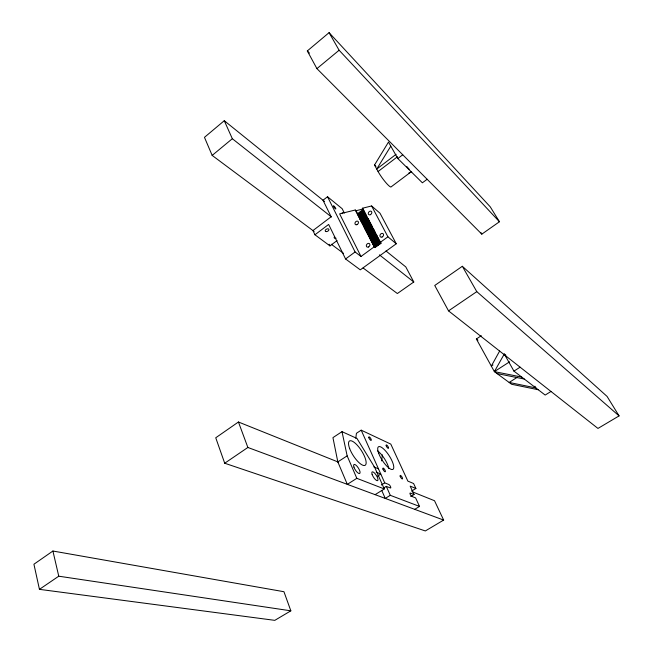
<?xml version="1.0" encoding="UTF-8"?>
<svg xmlns="http://www.w3.org/2000/svg" width="653" height="653" viewBox="0 0 653 653"><rect width="100%" height="100%" fill="white"/><g stroke="black" fill="none" stroke-linecap="round" stroke-linejoin="round"><path stroke-width="0.98" d="M381.63 460.896L382.389 454.855M355.771 438.302L356.44 433.29L361.199 430.172L390.796 444.105L407.864 481.114L413.594 483.514L415.896 488.46L411.57 491.121M499.643 351.045L491.309 366.072L492.999 364.986M538.243 389.743L511.625 384.274L494.37 371.614L504.287 354.008L505.855 355.248M411.349 171.674L391.278 186.75A12.358 1.935 54 0 1 386.013 182.783A12.358 1.935 54 0 1 378.079 171.527L374.52 165.021L388.478 142.085L397.816 158.524L422.385 182.807L427.144 179.273M390.788 146.158L376.74 169.078L396.102 154.296M324.541 201.475L224.273 120.707L204.462 137.342L212.168 155.414L314.15 231.472M307.31 50.942L329.079 32.65L490.24 206.813L499.447 221.751L481.816 234.149L316.917 68.622L307.31 50.942L309.449 53.113M212.168 155.414L232.329 138.714L224.273 120.707M316.917 68.622L339.111 50.232L329.079 32.65M344.351 213.049L342.156 208.699L327.528 196.749L322.998 200.226L331.169 216.755L312.942 230.566L314.95 234.77L329.945 245.895L337.07 240.582M378.079 171.527L397.489 156.736M397.816 158.524L402.746 154.777M314.95 234.77L328.647 224.428L345.568 258.972L360.285 269.852L396.265 243.773L380.005 213.213L371.606 205.964L362.342 208.258L380.16 242.475L381.017 243.169L375.051 247.528L374.185 246.842L355.224 210.013L339.625 213.874L361.003 256.474L374.185 246.842M357.705 214.511L363.492 210.168L364.039 210.625L358.252 214.968L357.705 214.511L357.362 213.841L363.15 209.499L363.492 210.168M358.228 215.514L364.015 211.172L364.913 212.298L359.117 216.641L358.252 214.968M358.57 216.184L364.366 211.841M359.436 217.865L365.239 213.523L364.888 212.854L359.085 217.196L360.505 219.326M359.983 218.314L365.786 213.98M360.301 219.547L366.121 215.204L366.659 215.661L360.848 220.004L360.301 219.547L359.958 218.877L365.77 214.535L366.121 215.204M360.823 220.559L366.643 216.216L366.994 216.894L361.174 221.236L360.848 220.004M361.174 221.236L361.721 221.685L367.541 217.351M361.697 222.257L367.525 217.906L368.423 219.041L362.586 223.375L361.721 221.685M362.04 222.926L367.876 218.584M362.57 223.946L368.406 219.604L369.304 220.73L363.46 225.073L362.586 223.375M362.913 224.624L368.953 220.053M363.443 225.644L369.288 221.302L370.186 222.428L364.341 226.771L363.46 225.073M363.794 226.33L369.647 221.979M366.782 232.141L367.141 232.827L373.034 228.477L372.675 227.791L366.782 232.141L367.329 232.582L365.9 230.427L371.998 225.865L371.067 224.705L365.198 229.056L365.745 229.505L364.317 227.35L370.178 223L370.724 223.448M364.668 228.036L370.537 223.685L371.075 224.134L365.215 228.477M365.198 229.056L365.549 229.742L371.426 225.391M366.26 231.113L372.137 226.762L372.683 227.211L366.798 231.554M369.541 230.958L371.745 229.325M367.141 232.827L367.688 233.268L373.573 228.925M368.561 235.586L369.459 236.713L375.369 232.37L374.463 231.227L368.561 235.586L369.108 236.027L367.672 233.864L373.565 229.505L374.112 229.954M368.023 234.549L373.924 230.199L374.471 230.64L368.57 234.99M368.912 236.272L374.822 231.921M369.802 238.002L375.728 233.652L375.361 232.958L369.451 237.308L370.888 239.488L370.341 239.047L376.267 234.688L377.173 235.823L371.247 240.182L370.341 239.047M370.349 238.443L376.267 234.092M375.328 236.223L376.805 235.129M370.7 239.741L376.626 235.382M345.568 258.972L355.093 251.968L361.003 256.474M371.239 240.786L377.173 236.427L377.532 237.121L371.59 241.479L371.247 240.182M378.071 237.561L372.137 241.912L371.59 241.479M378.618 238.606L378.079 238.165L372.128 242.524L373.573 244.704L373.034 244.271L378.985 239.912L379.891 241.047L373.932 245.406L373.034 244.271M372.488 243.218L378.438 238.859L378.985 239.3L373.034 243.659M377.295 241.985L378.781 240.892M373.394 244.965L379.352 240.606M375.051 247.528L373.932 246.018L379.899 241.659L380.258 242.361M375.965 245.365L377.458 244.279M374.291 246.72L387.915 236.81L396.265 243.773M374.863 247.177L381.017 243.169M385.988 250.972L405.807 266.93L413.782 281.99L397.367 293.532L363.101 267.975M52.909 551.026L33.923 564.225L39.441 589.349L274.799 620.35L290.838 610.824L283.949 591.716L52.909 551.026L58.762 576.199L290.838 610.824M338.36 462.12L238.435 422.001L215.743 437.779L224.714 463.23L425.332 530.954L443.648 520.074L434.514 500.72L412.827 492.019M462.332 266.285L434.743 285.475L448.538 310.869L597.96 428.433L619.077 415.896L607.078 396.428L462.332 266.285L476.788 291.638L619.077 415.896M39.441 589.349L58.762 576.199M224.714 463.23L247.862 447.468L443.648 520.074M448.538 310.869L476.788 291.638M521.714 377.067L494.37 371.614L476.364 338.989L481.302 335.715M384.282 488.942L374.683 467.352L356.962 438.441L342.001 431.657L332.94 437.632L337.821 461.9L347.314 484.355L356.824 478.322L384.282 488.942L375.1 494.656M337.821 461.9L347.151 455.859L342.001 431.657M494.37 371.614L509.593 361.827M504.287 354.008L513.944 371.108L520.106 367.182M517.388 377.23L509.152 382.454L535.876 387.923L534.88 386.192M377.507 476.135L380.797 474.062L376.152 472.16M381.319 484.999L384.731 482.869L388.78 484.485A2.065 0.661 57.9 0 1 390.51 486.599A2.065 0.661 57.9 0 1 390.347 487.971L386.298 486.379L383.727 487.971M550.977 391.465L545.182 395.065L513.944 371.108M414.712 509.348L419.536 506.426L390.29 495.317L385.262 498.427L381.711 490.387M410.778 496.541L414.051 494.533L410.174 486.118L415.896 488.46M408.892 172.955L411.7 172.017M355.224 210.013L356.065 210.715L363.166 208.96L362.342 208.258M497.006 373.549L524.294 379.042M414.051 494.533L410.353 493.064A1.992 0.612 58.2 0 0 410.247 494.403A1.992 0.612 58.2 0 0 411.904 496.435L415.602 497.888L419.536 506.426M373.818 466.895L378.462 468.83M331.283 244.246L343.527 253.372M476.364 338.989L477.955 340.221M232.329 138.714L331.446 216.976M379.409 254.85L413.782 281.99M373.932 246.018L374.479 246.45L373.932 245.406M367.672 233.864L368.219 234.305L367.688 233.268M365.549 229.742L366.48 230.893L365.9 230.427M380.83 242.818L379.899 241.659M364.317 227.35L364.864 227.799L364.341 226.771M374.52 165.021L375.965 166.376M339.111 50.232L499.447 221.751M480.82 232.484L481.816 234.149M371.606 205.964L387.915 236.81M370.178 223L370.537 223.685M371.777 226.077L372.137 226.762M373.565 229.505L373.924 230.199M378.079 238.165L378.438 238.859M356.065 210.715L357.909 214.298M327.528 196.749L355.093 251.968M329.145 244.238L329.945 245.895M361.199 430.172L384.731 482.869M386.298 486.379L390.29 495.317M347.151 455.859L356.824 478.322M238.435 422.001L247.862 447.468M409.153 169.168A12.464 1.641 54.2 0 1 406.819 166.523M342.392 213.678A1.959 0.408 53.8 0 1 342.678 213.082M336.083 238.223A1.967 1.175 -27 0 1 334.344 238.035A1.967 1.175 -27 0 1 334.63 236.557M377.646 450.905A13.378 4.212 57.4 0 1 388.837 468.528M372.12 474.413A5.167 1.69 57.7 0 0 377.499 480.69A5.167 1.69 57.7 0 0 375.083 473.662A5.167 1.69 57.7 0 0 372.12 474.413M353.942 467.132A5.314 1.796 57.5 0 0 359.534 473.547A5.314 1.796 57.5 0 0 357.093 466.299A5.314 1.796 57.5 0 0 353.942 467.132M349.698 448.676A14.448 4.775 57.1 0 0 364.962 465.377A14.448 4.775 57.1 0 0 357.362 445.313A14.448 4.775 57.1 0 0 349.698 448.676M333.601 206.56A1.992 0.424 53.6 0 0 335.715 208.993A1.992 0.424 53.6 0 0 334.499 206.56A1.992 0.424 53.6 0 0 333.601 206.56M326.255 231.603A1.992 1.208 -26.9 0 0 328.941 229.578A1.992 1.208 -26.9 0 0 326.067 229.415A1.992 1.208 -26.9 0 0 326.255 231.603M382.07 237.023A2.073 1.624 -50.9 0 0 383.123 233.733A2.073 1.624 -50.9 0 0 380.03 235.088A2.073 1.624 -50.9 0 0 382.07 237.023M370.357 214.69A2.049 1.567 -50.8 0 0 371.402 211.458A2.049 1.567 -50.8 0 0 368.374 212.829A2.049 1.567 -50.8 0 0 370.357 214.69M368.431 247.005A2.057 1.608 -52.1 0 0 369.484 243.732A2.057 1.608 -52.1 0 0 366.431 245.063A2.057 1.608 -52.1 0 0 368.431 247.005M357.011 224.64A2.032 1.551 -51.9 0 0 358.048 221.432A2.032 1.551 -51.9 0 0 355.069 222.771A2.032 1.551 -51.9 0 0 357.011 224.64M368.863 437.722A2.098 0.661 56.9 0 0 371.051 440.416A2.098 0.661 56.9 0 0 370.194 437.714A2.098 0.661 56.9 0 0 368.863 437.722M400.207 476.331A2.09 0.637 57.8 0 0 402.346 478.967A2.09 0.637 57.8 0 0 401.415 476.2A2.09 0.637 57.8 0 0 400.207 476.331M382.952 469.074A2.147 0.677 57.6 0 0 385.172 471.793A2.147 0.677 57.6 0 0 384.258 468.96A2.147 0.677 57.6 0 0 382.952 469.074M386.209 445.77A2.041 0.62 57.1 0 0 388.323 448.374A2.041 0.62 57.1 0 0 387.441 445.738A2.041 0.62 57.1 0 0 386.209 445.77M378.756 453.492A13.411 4.147 57.3 0 0 392.673 469.474A13.411 4.147 57.3 0 0 385.768 451.166A13.411 4.147 57.3 0 0 378.756 453.492"/></g></svg>
